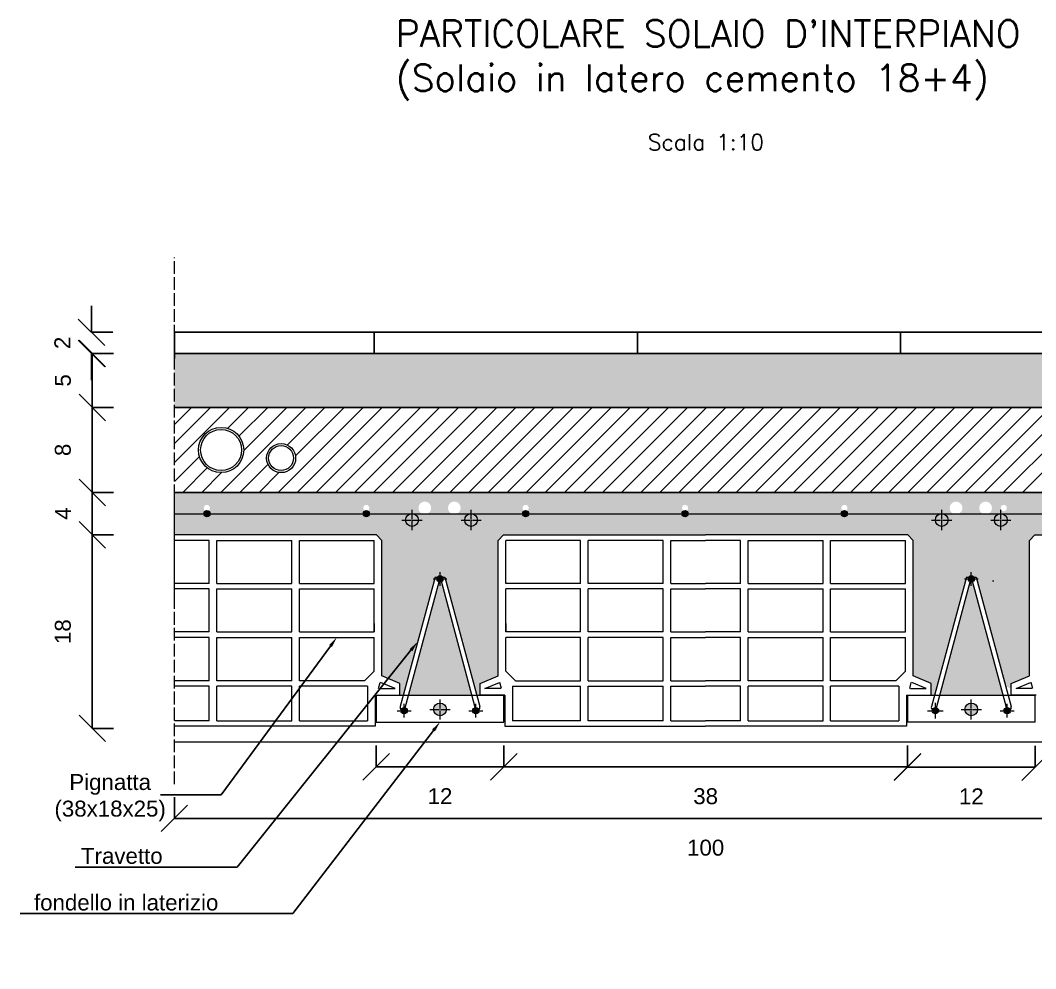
# Model space of a CAD drawing. Header units: millimetres. Extents: x -455371 to 117772, y -78417 to 116564.
# Drawn here: x -158698 to -157742, y -57484 to -56592 of the extents above; entities that cross this region are included whole.
import ezdxf
from ezdxf import colors
from ezdxf.entities.mleader import LeaderData, LeaderLine
from ezdxf.math import Vec2, Vec3

# ---------------------------------------------------------------- set-up
doc = ezdxf.new("R2010")
doc.units = ezdxf.units.MM
doc.linetypes.add('ACAD_ISO02W100', pattern=[15, 12, -3])
doc.linetypes.add('CENTER2', pattern=[28.575, 19.05, -3.175, 3.175, -3.175])
doc.layers.get('0').update_dxf_attribs({"color": 255})
for name, color, linetype, lineweight in [('armature', 5, 'Continuous', 18), ('Cls', 7, 'Continuous', 25), ('quote', 5, 'Continuous', 15), ('RETINO ARMATURE', 253, 'Continuous', 15), ('Scritte', 7, 'Continuous', 15), ('tratteggio 1 a 50', 230, 'ACAD_ISO02W100', 15), ('TRAV.PIGN.TELAIO', 30, 'Continuous', 15)]:
    doc.layers.add(name, color=color, linetype=linetype, lineweight=lineweight)
doc.layers.add('PIGNATTE', color=251, linetype='Continuous')
doc.layers.add('RETINI', color=253, linetype='Continuous')
doc.styles.get("Standard").update_dxf_attribs({"font": 'arial.ttf'})
doc.styles.add('TITOLI 1_100', font='romans.shx', dxfattribs={"height": 25})
doc.styles.add('TITOLI 1_200', font='romans.shx', dxfattribs={"height": 50})
doc.dimstyles.new('scala 1 a 10', dxfattribs={"dimtxt": 15, "dimasz": 25, "dimexe": 0.183, "dimexo": 0.1, "dimgap": 20, "dimtad": 2, "dimdec": 0, "dimlfac": 0.1, "dimzin": 0, "dimdsep": 46, "dimtxsty": 'Standard', "dimblk": 'OBLIQUE', "dimcen": -25, "dimadec": 0, "dimazin": 0, "dimtfac": 1, "dimtdec": 0, "dimtofl": 0, "dimtmove": 0, "dimatfit": 3, "dimfxl": 20, "dimfxlon": 1, "dimtolj": 1, "dimtzin": 0, "dimarcsym": 0})

# ---------------------------------------------------------------- blocks, each defined once
blk = doc.blocks.new('_Oblique')
at = {"color": 0, "linetype": 'ByBlock', "lineweight": -2}
blk.add_line((-0.5, -0.5), (0.5, 0.5), dxfattribs=at)
blk = doc.blocks.new('*D2056')
at = {"layer": 'Defpoints', "color": 0, "transparency": 16777216}
for p in [(-158630.07, -57076.4), (-158552.83, -57076.4), (-158552.83, -57258.4)]:
    blk.add_point(p, dxfattribs=at)
at = {"layer": 'quote', "color": 0, "lineweight": -2, "transparency": 16777216}
for p, q in [((-158610.07, -57076.4), (-158630.26, -57076.4)), ((-158630.07, -57258.4), (-158630.07, -57076.4)), ((-158610.07, -57258.4), (-158630.26, -57258.4))]:
    blk.add_line(p, q, dxfattribs=at)
at = {"layer": 'quote', "color": 0, "lineweight": -2, "transparency": 16777216, "xscale": 25, "yscale": 25, "zscale": 25}
for p, rotation in [((-158630.07, -57076.4), 90), ((-158630.07, -57258.4), 270)]:
    blk.add_blockref('_Oblique', p, dxfattribs=dict(at, rotation=rotation))
at = {"layer": 'quote', "color": 0, "transparency": 16777216, "insert": (-158657.73, -57167.4), "char_height": 15, "attachment_point": 5, "rotation": 90}
blk.add_mtext('\\A1;18', dxfattribs=at)
blk = doc.blocks.new('*D2055')
at = {"layer": 'Defpoints', "color": 0, "transparency": 16777216}
for p in [(-158630.07, -57036.4), (-158552.83, -57036.4), (-158552.83, -57076.4)]:
    blk.add_point(p, dxfattribs=at)
at = {"layer": 'quote', "color": 0, "lineweight": -2, "transparency": 16777216}
for p, q in [((-158610.07, -57036.4), (-158630.26, -57036.4)), ((-158630.07, -57076.4), (-158630.07, -57036.4)), ((-158610.07, -57076.4), (-158630.26, -57076.4))]:
    blk.add_line(p, q, dxfattribs=at)
at = {"layer": 'quote', "color": 0, "lineweight": -2, "transparency": 16777216, "xscale": 25, "yscale": 25, "zscale": 25}
for p, rotation in [((-158630.07, -57036.4), 90), ((-158630.07, -57076.4), 270)]:
    blk.add_blockref('_Oblique', p, dxfattribs=dict(at, rotation=rotation))
at = {"layer": 'quote', "color": 0, "transparency": 16777216, "insert": (-158657.57, -57056.4), "char_height": 15, "attachment_point": 5, "rotation": 90}
blk.add_mtext('\\A1;4', dxfattribs=at)
blk = doc.blocks.new('*U2052')
at = {"layer": 'quote', "color": 0, "linetype": 'CENTER2', "transparency": 16777216}
for p, q in [((-9.5, 0), (-1.2, 0)), ((0, 1.2), (0, 9.5)), ((1.2, 0), (9.5, 0)), ((0, -9.5), (0, -1.2))]:
    blk.add_line(p, q, dxfattribs=at)
at = {"layer": 'quote', "color": 0, "linetype": 'Continuous', "transparency": 16777216}
for p, q in [((-0.6, 0), (0.6, 0)), ((0, -0.6), (0, 0.6))]:
    blk.add_line(p, q, dxfattribs=at)
blk = doc.blocks.new('*U2053')
at = {"layer": 'quote', "color": 0, "linetype": 'CENTER2', "transparency": 16777216}
for p, q in [((-9.5, 0), (-1.2, 0)), ((0, 1.2), (0, 9.5)), ((1.2, 0), (9.5, 0)), ((0, -9.5), (0, -1.2))]:
    blk.add_line(p, q, dxfattribs=at)
at = {"layer": 'quote', "color": 0, "linetype": 'Continuous', "transparency": 16777216}
for p, q in [((-0.6, 0), (0.6, 0)), ((0, -0.6), (0, 0.6))]:
    blk.add_line(p, q, dxfattribs=at)
blk = doc.blocks.new('*U2045')
at = {"layer": 'quote', "color": 0, "linetype": 'CENTER2', "transparency": 16777216}
for p, q in [((-6.5, 0), (-0.6, 0)), ((0, 0.6), (0, 6.5)), ((0.6, 0), (6.5, 0)), ((0, -6.5), (0, -0.6))]:
    blk.add_line(p, q, dxfattribs=at)
at = {"layer": 'quote', "color": 0, "linetype": 'Continuous', "transparency": 16777216}
for p, q in [((-0.3, 0), (0.3, 0)), ((0, -0.3), (0, 0.3))]:
    blk.add_line(p, q, dxfattribs=at)
blk = doc.blocks.new('*U2046')
at = {"layer": 'quote', "color": 0, "linetype": 'CENTER2', "transparency": 16777216}
for p, q in [((-6.5, 0), (-0.6, 0)), ((0, 0.6), (0, 6.5)), ((0.6, 0), (6.5, 0)), ((0, -6.5), (0, -0.6))]:
    blk.add_line(p, q, dxfattribs=at)
at = {"layer": 'quote', "color": 0, "linetype": 'Continuous', "transparency": 16777216}
for p, q in [((-0.3, 0), (0.3, 0)), ((0, -0.3), (0, 0.3))]:
    blk.add_line(p, q, dxfattribs=at)
blk = doc.blocks.new('*U2047')
at = {"layer": 'quote', "color": 0, "linetype": 'CENTER2', "transparency": 16777216}
for p, q in [((-6.5, 0), (-0.6, 0)), ((0, 0.6), (0, 6.5)), ((0.6, 0), (6.5, 0)), ((0, -6.5), (0, -0.6))]:
    blk.add_line(p, q, dxfattribs=at)
at = {"layer": 'quote', "color": 0, "linetype": 'Continuous', "transparency": 16777216}
for p, q in [((-0.3, 0), (0.3, 0)), ((0, -0.3), (0, 0.3))]:
    blk.add_line(p, q, dxfattribs=at)
blk = doc.blocks.new('*U2048')
at = {"layer": 'quote', "color": 0, "linetype": 'CENTER2', "transparency": 16777216}
for p, q in [((-7.31, 0), (-0.76, 0)), ((0, 0.76), (0, 7.31)), ((0.76, 0), (7.31, 0)), ((0, -7.31), (0, -0.76))]:
    blk.add_line(p, q, dxfattribs=at)
at = {"layer": 'quote', "color": 0, "linetype": 'Continuous', "transparency": 16777216}
for p, q in [((-0.38, 0), (0.38, 0)), ((0, -0.38), (0, 0.38))]:
    blk.add_line(p, q, dxfattribs=at)
blk = doc.blocks.new('*U2049')
at = {"layer": 'quote', "color": 0, "linetype": 'CENTER2', "transparency": 16777216}
for p, q in [((-6.5, 0), (-0.6, 0)), ((0, 0.6), (0, 6.5)), ((0.6, 0), (6.5, 0)), ((0, -6.5), (0, -0.6))]:
    blk.add_line(p, q, dxfattribs=at)
at = {"layer": 'quote', "color": 0, "linetype": 'Continuous', "transparency": 16777216}
for p, q in [((-0.3, 0), (0.3, 0)), ((0, -0.3), (0, 0.3))]:
    blk.add_line(p, q, dxfattribs=at)
blk = doc.blocks.new('*U2050')
at = {"layer": 'quote', "color": 0, "linetype": 'CENTER2', "transparency": 16777216}
for p, q in [((-6.5, 0), (-0.6, 0)), ((0, 0.6), (0, 6.5)), ((0.6, 0), (6.5, 0)), ((0, -6.5), (0, -0.6))]:
    blk.add_line(p, q, dxfattribs=at)
at = {"layer": 'quote', "color": 0, "linetype": 'Continuous', "transparency": 16777216}
for p, q in [((-0.3, 0), (0.3, 0)), ((0, -0.3), (0, 0.3))]:
    blk.add_line(p, q, dxfattribs=at)
blk = doc.blocks.new('*U2051')
at = {"layer": 'quote', "color": 0, "linetype": 'CENTER2', "transparency": 16777216}
for p, q in [((-9.5, 0), (-1.2, 0)), ((0, 1.2), (0, 9.5)), ((1.2, 0), (9.5, 0)), ((0, -9.5), (0, -1.2))]:
    blk.add_line(p, q, dxfattribs=at)
at = {"layer": 'quote', "color": 0, "linetype": 'Continuous', "transparency": 16777216}
for p, q in [((-0.6, 0), (0.6, 0)), ((0, -0.6), (0, 0.6))]:
    blk.add_line(p, q, dxfattribs=at)
blk = doc.blocks.new('*U2043')
at = {"layer": 'quote', "color": 0, "linetype": 'CENTER2', "transparency": 16777216}
for p, q in [((-9.5, 0), (-1.2, 0)), ((0, 1.2), (0, 9.5)), ((1.2, 0), (9.5, 0)), ((0, -9.5), (0, -1.2))]:
    blk.add_line(p, q, dxfattribs=at)
at = {"layer": 'quote', "color": 0, "linetype": 'Continuous', "transparency": 16777216}
for p, q in [((-0.6, 0), (0.6, 0)), ((0, -0.6), (0, 0.6))]:
    blk.add_line(p, q, dxfattribs=at)
blk = doc.blocks.new('*U2044')
at = {"layer": 'quote', "color": 0, "linetype": 'CENTER2', "transparency": 16777216}
for p, q in [((-9.5, 0), (-1.2, 0)), ((0, 1.2), (0, 9.5)), ((1.2, 0), (9.5, 0)), ((0, -9.5), (0, -1.2))]:
    blk.add_line(p, q, dxfattribs=at)
at = {"layer": 'quote', "color": 0, "linetype": 'Continuous', "transparency": 16777216}
for p, q in [((-0.6, 0), (0.6, 0)), ((0, -0.6), (0, 0.6))]:
    blk.add_line(p, q, dxfattribs=at)
blk = doc.blocks.new('*U2054')
at = {"layer": 'quote', "color": 0, "linetype": 'CENTER2', "transparency": 16777216}
for p, q in [((-9.5, 0), (-1.2, 0)), ((0, 1.2), (0, 9.5)), ((1.2, 0), (9.5, 0)), ((0, -9.5), (0, -1.2))]:
    blk.add_line(p, q, dxfattribs=at)
at = {"layer": 'quote', "color": 0, "linetype": 'Continuous', "transparency": 16777216}
for p, q in [((-0.6, 0), (0.6, 0)), ((0, -0.6), (0, 0.6))]:
    blk.add_line(p, q, dxfattribs=at)
blk = doc.blocks.new('*D2058')
at = {"layer": 'Defpoints', "color": 0, "transparency": 16777216}
for p in [(-158362.95, -57252.44), (-158242.71, -57252.44), (-158242.71, -57294.63)]:
    blk.add_point(p, dxfattribs=at)
at = {"layer": 'quote', "color": 0, "lineweight": -2, "transparency": 16777216}
for p, q in [((-158362.95, -57274.63), (-158362.95, -57294.81)), ((-158242.71, -57274.63), (-158242.71, -57294.81)), ((-158362.95, -57294.63), (-158242.71, -57294.63))]:
    blk.add_line(p, q, dxfattribs=at)
at = {"layer": 'quote', "color": 0, "lineweight": -2, "transparency": 16777216, "xscale": 25, "yscale": 25, "zscale": 25, "rotation": 180}
blk.add_blockref('_Oblique', (-158362.95, -57294.63), dxfattribs=at)
at = {"layer": 'quote', "color": 0, "lineweight": -2, "transparency": 16777216, "xscale": 25, "yscale": 25, "zscale": 25}
blk.add_blockref('_Oblique', (-158242.71, -57294.63), dxfattribs=at)
at = {"layer": 'quote', "color": 0, "transparency": 16777216, "insert": (-158302.83, -57322.16), "char_height": 15, "attachment_point": 5}
blk.add_mtext('\\A1;12', dxfattribs=at)
blk = doc.blocks.new('*D2057')
at = {"layer": 'Defpoints', "color": 0, "transparency": 16777216}
for p in [(-158242.71, -57252.44), (-157862.95, -57252.44), (-157862.95, -57294.63)]:
    blk.add_point(p, dxfattribs=at)
at = {"layer": 'quote', "color": 0, "lineweight": -2, "transparency": 16777216}
for p, q in [((-158242.71, -57274.63), (-158242.71, -57294.81)), ((-157862.95, -57274.63), (-157862.95, -57294.81)), ((-158242.71, -57294.63), (-157862.95, -57294.63))]:
    blk.add_line(p, q, dxfattribs=at)
at = {"layer": 'quote', "color": 0, "lineweight": -2, "transparency": 16777216, "xscale": 25, "yscale": 25, "zscale": 25, "rotation": 180}
blk.add_blockref('_Oblique', (-158242.71, -57294.63), dxfattribs=at)
at = {"layer": 'quote', "color": 0, "lineweight": -2, "transparency": 16777216, "xscale": 25, "yscale": 25, "zscale": 25}
blk.add_blockref('_Oblique', (-157862.95, -57294.63), dxfattribs=at)
at = {"layer": 'quote', "color": 0, "transparency": 16777216, "insert": (-158052.83, -57322.3), "char_height": 15, "attachment_point": 5}
blk.add_mtext('\\A1;38', dxfattribs=at)
blk = doc.blocks.new('*D2059')
at = {"layer": 'Defpoints', "color": 0, "transparency": 16777216}
for p in [(-157862.95, -57252.44), (-157742.71, -57252.44), (-157742.71, -57294.81)]:
    blk.add_point(p, dxfattribs=at)
at = {"layer": 'quote', "color": 0, "lineweight": -2, "transparency": 16777216}
for p, q in [((-157862.95, -57274.81), (-157862.95, -57295)), ((-157742.71, -57274.81), (-157742.71, -57295)), ((-157862.95, -57294.81), (-157742.71, -57294.81))]:
    blk.add_line(p, q, dxfattribs=at)
at = {"layer": 'quote', "color": 0, "lineweight": -2, "transparency": 16777216, "xscale": 25, "yscale": 25, "zscale": 25, "rotation": 180}
blk.add_blockref('_Oblique', (-157862.95, -57294.81), dxfattribs=at)
at = {"layer": 'quote', "color": 0, "lineweight": -2, "transparency": 16777216, "xscale": 25, "yscale": 25, "zscale": 25}
blk.add_blockref('_Oblique', (-157742.71, -57294.81), dxfattribs=at)
at = {"layer": 'quote', "color": 0, "transparency": 16777216, "insert": (-157802.83, -57322.35), "char_height": 15, "attachment_point": 5}
blk.add_mtext('\\A1;12', dxfattribs=at)
blk = doc.blocks.new('*D2060')
at = {"layer": 'Defpoints', "color": 0, "transparency": 16777216}
for p in [(-158552.83, -57258.4), (-157552.83, -57258.4), (-157552.83, -57343.07)]:
    blk.add_point(p, dxfattribs=at)
at = {"layer": 'quote', "color": 0, "lineweight": -2, "transparency": 16777216}
for p, q in [((-158552.83, -57323.07), (-158552.83, -57343.26)), ((-157552.83, -57323.07), (-157552.83, -57343.26)), ((-158552.83, -57343.07), (-157552.83, -57343.07))]:
    blk.add_line(p, q, dxfattribs=at)
at = {"layer": 'quote', "color": 0, "lineweight": -2, "transparency": 16777216, "xscale": 25, "yscale": 25, "zscale": 25, "rotation": 180}
blk.add_blockref('_Oblique', (-158552.83, -57343.07), dxfattribs=at)
at = {"layer": 'quote', "color": 0, "lineweight": -2, "transparency": 16777216, "xscale": 25, "yscale": 25, "zscale": 25}
blk.add_blockref('_Oblique', (-157552.83, -57343.07), dxfattribs=at)
at = {"layer": 'quote', "color": 0, "transparency": 16777216, "insert": (-158052.83, -57370.73), "char_height": 15, "attachment_point": 5}
blk.add_mtext('\\A1;100', dxfattribs=at)
blk = doc.blocks.new('*D2061')
at = {"layer": 'Defpoints', "color": 0, "transparency": 16777216}
for p in [(-158630.07, -56956.4), (-158552.83, -56956.4), (-158552.83, -57036.4)]:
    blk.add_point(p, dxfattribs=at)
at = {"layer": 'quote', "color": 0, "lineweight": -2, "transparency": 16777216}
for p, q in [((-158610.07, -56956.4), (-158630.26, -56956.4)), ((-158630.07, -57036.4), (-158630.07, -56956.4)), ((-158610.07, -57036.4), (-158630.26, -57036.4))]:
    blk.add_line(p, q, dxfattribs=at)
at = {"layer": 'quote', "color": 0, "lineweight": -2, "transparency": 16777216, "xscale": 25, "yscale": 25, "zscale": 25}
for p, rotation in [((-158630.07, -56956.4), 90), ((-158630.07, -57036.4), 270)]:
    blk.add_blockref('_Oblique', p, dxfattribs=dict(at, rotation=rotation))
at = {"layer": 'quote', "color": 0, "transparency": 16777216, "insert": (-158657.73, -56996.4), "char_height": 15, "attachment_point": 5, "rotation": 90}
blk.add_mtext('\\A1;8', dxfattribs=at)
blk = doc.blocks.new('*D2062')
at = {"layer": 'Defpoints', "color": 0, "transparency": 16777216}
for p in [(-158630.07, -56905.65), (-158552.83, -56905.65), (-158552.83, -56956.4)]:
    blk.add_point(p, dxfattribs=at)
at = {"layer": 'quote', "color": 0, "lineweight": -2, "transparency": 16777216}
for p, q in [((-158610.07, -56905.65), (-158630.26, -56905.65)), ((-158630.07, -56956.4), (-158630.07, -56905.65)), ((-158610.07, -56956.4), (-158630.26, -56956.4))]:
    blk.add_line(p, q, dxfattribs=at)
at = {"layer": 'quote', "color": 0, "lineweight": -2, "transparency": 16777216, "xscale": 25, "yscale": 25, "zscale": 25}
for p, rotation in [((-158630.07, -56905.65), 90), ((-158630.07, -56956.4), 270)]:
    blk.add_blockref('_Oblique', p, dxfattribs=dict(at, rotation=rotation))
at = {"layer": 'quote', "color": 0, "transparency": 16777216, "insert": (-158657.7, -56931.02), "char_height": 15, "attachment_point": 5, "rotation": 90}
blk.add_mtext('\\A1;5', dxfattribs=at)
blk = doc.blocks.new('*D2063')
at = {"layer": 'Defpoints', "color": 0, "transparency": 16777216}
for p in [(-158630.76, -56885.78), (-158552.83, -56885.78), (-158552.83, -56905.65)]:
    blk.add_point(p, dxfattribs=at)
at = {"layer": 'quote', "color": 0, "lineweight": -2, "transparency": 16777216}
for p, q in [((-158630.76, -56885.78), (-158630.76, -56860.78)), ((-158610.76, -56885.78), (-158630.94, -56885.78)), ((-158610.76, -56905.65), (-158630.94, -56905.65)), ((-158630.76, -56905.65), (-158630.76, -56930.65))]:
    blk.add_line(p, q, dxfattribs=at)
at = {"layer": 'quote', "color": 0, "lineweight": -2, "transparency": 16777216, "xscale": 25, "yscale": 25, "zscale": 25}
for p, rotation in [((-158630.76, -56885.78), 270), ((-158630.76, -56905.65), 90)]:
    blk.add_blockref('_Oblique', p, dxfattribs=dict(at, rotation=rotation))
at = {"layer": 'quote', "color": 0, "transparency": 16777216, "insert": (-158658.29, -56895.72), "char_height": 15, "attachment_point": 5, "rotation": 90}
blk.add_mtext('\\A1;2', dxfattribs=at)

msp = doc.modelspace()

# ---------------------------------------------------------------- hatches: boundary and pattern name
at = {"layer": 'RETINI'}
h = msp.add_hatch(dxfattribs=at)
h.set_pattern_fill('ANSI31', color=256, scale=78, angle=45)
h.set_pattern_definition([(90, (-42959.95, 2978.84), (-247.65, 0), [])])
h.paths.add_polyline_path([(-157559.62, -56885.78), (-158552.83, -56885.78), (-158552.83, -56905.65), (-157587.17, -56905.65)])
h.paths.add_polyline_path([(-157552.83, -56885.78), (-157559.62, -56885.78), (-157587.17, -56905.65), (-157552.83, -56905.65)])
h = msp.add_hatch(dxfattribs=at)
h.set_pattern_fill('AR-CONC', color=256, scale=0.21)
h.set_pattern_definition([(50, (-42959.946, 2978.837), (38.2587805, -3.347208), [4.0005, -44.0055]), (355, (-42959.946, 2978.837), (-7.401118, 40.121938), [3.2004, -35.204523]), (100.451445, (-42956.758, 2978.558), (30.857662, 36.774728), [3.399902, -37.398951]), (46.1842, (-42959.946, 2989.505), (56.926599, -8.828889), [6.00075, -66.00825]), (96.63556, (-42955.2, 2988.77), (49.854868, 51.959486), [5.099855, -56.098478]), (351.18415, (-42959.946, 2989.505), (49.854868, 51.959486), [4.800593, -52.806544]), (21, (-42954.612, 2986.838), (31.839022, -21.4756916), [4.0005, -44.0055]), (326, (-42954.612, 2986.838), (12.978426, 38.679473), [3.2004, -35.2044]), (71.451445, (-42951.96, 2985.048), (44.817448, 17.203781), [3.399902, -37.398887]), (37.5, (-42959.946, 2978.837), (0.6486067, 17.7565582), [0, -34.77768, 0, -35.7378, 0, -35.33775]), (7.5, (-42959.946, 2978.837), (14.032129, 21.0379207), [0, -20.37588, 0, -33.97758, 0, -13.46835]), (327.5, (-42971.841, 2978.837), (28.474025, -1.2030362), [0, -13.335, 0, -41.6052, 0, -55.2069]), (317.5, (-42977.175, 2978.837), (31.107128, 5.339563), [0, -17.3355, 0, -27.63012, 0, -39.2049])])
h.paths.add_polyline_path([(-158552.83, -56905.65), (-158552.83, -56956.4), (-157588.77, -56956.4), (-157552.83, -56956.4), (-157552.83, -56905.65)])
h = msp.add_hatch(dxfattribs=at)
h.set_pattern_fill('ANSI31', color=256, scale=4)
h.set_pattern_definition([(45, (-42959.946, 2978.837), (-8.9802561, 8.9802561), [])])
h.paths.add_polyline_path([(-157552.83, -56956.4), (-157600.9, -56956.4), (-157600.9, -57036.4), (-157552.83, -57036.4)])
h.paths.add_polyline_path([(-158552.83, -56956.4), (-158552.83, -57036.4), (-158108.13, -57036.4), (-158108.13, -56956.4)])
h.paths.add_polyline_path([(-158438.69, -57004.11, -1), (-158466.09, -57004.11, -1)], flags=16)
h.paths.add_polyline_path([(-158440.69, -57004.11, -1), (-158464.09, -57004.11, -1)], flags=0)
h.paths.add_polyline_path([(-158530.13, -56996.49, -1), (-158487.53, -56996.49, -1)], flags=16)
h.paths.add_polyline_path([(-158528.13, -56996.49, -1), (-158489.53, -56996.49, -1)], flags=0)
h.paths.add_polyline_path([(-157600.9, -57036.4), (-157600.9, -56956.4), (-158108.13, -56956.4), (-158108.13, -57036.4)])
at = {"layer": 'RETINI', "ltscale": 100}
h = msp.add_hatch(dxfattribs=at)
h.set_pattern_fill('AR-CONC', color=256, scale=0.2)
h.set_pattern_definition([(50, (-176543.61, -75096.782), (36.436934, -3.187817), [3.81, -41.91]), (355, (-176543.61, -75096.782), (-7.048684, 38.21137), [3.048, -33.528117]), (100.45144, (-176540.574, -75097.048), (29.38825, 35.02355), [3.238, -35.61805]), (46.1842, (-176543.61, -75086.62), (54.21581, -8.408466), [5.715, -62.865]), (96.63556, (-176539.093, -75087.323), (47.48083, 49.48522), [4.857, -53.42712]), (351.18415, (-176543.61, -75086.62), (47.48083, 49.48522), [4.57199, -50.29195]), (21, (-176538.53, -75089.162), (30.322878, -20.45304), [3.81, -41.91]), (326, (-176538.53, -75089.162), (12.360406, 36.837593), [3.048, -33.528]), (71.45144, (-176536.004, -75090.867), (42.683284, 16.384554), [3.238, -35.61799]), (37.5, (-176543.611, -75096.782), (0.6177207, 16.911008), [0, -33.1216, 0, -34.036, 0, -33.655]), (7.5, (-176543.61, -75096.782), (13.363933, 20.036115), [0, -19.4056, 0, -32.3596, 0, -12.827]), (327.5, (-176554.939, -75096.782), (27.118119, -1.145749), [0, -12.7, 0, -39.624, 0, -52.578]), (317.5, (-176560.02, -75096.782), (29.625836, 5.085298), [0, -16.51, 0, -26.3144, 0, -37.338])])
h.paths.add_polyline_path([(-158242.95, -57076.4), (-158052.83, -57076.4), (-157862.7, -57076.4), (-157857.6, -57081.5), (-157857.6, -57209.12), (-157840.49, -57216.32), (-157840.49, -57227.39), (-157837.57, -57227.39), (-157807.43, -57116.22), (-157805.39, -57116.22, -0.560377), (-157800.27, -57116.22), (-157798.23, -57116.22), (-157770.45, -57218.66), (-157765.17, -57221.44), (-157765.17, -57216.32), (-157748.06, -57209.12), (-157748.06, -57138.79), (-157813.44, -57055.75, -0.626169), (-157823.16, -57051.03), (-157919.34, -57051.03, -1), (-157925.14, -57051.03), (-158069.34, -57051.03, -1), (-158075.14, -57051.03), (-158219.34, -57051.03, -1), (-158225.14, -57051.03), (-158283.36, -57051.03, -1), (-158295.36, -57051.03), (-158311.16, -57051.03, -1), (-158323.16, -57051.03), (-158369.34, -57051.03, -1), (-158375.14, -57051.03), (-158519.34, -57051.03, -1), (-158525.14, -57051.03), (-158552.83, -57051.03), (-158552.83, -57076.4), (-158362.7, -57076.4), (-158357.6, -57081.5), (-158357.6, -57209.12), (-158340.49, -57216.32), (-158340.49, -57227.39), (-158337.57, -57227.39), (-158307.43, -57116.22), (-158305.39, -57116.22, -0.560377), (-158300.27, -57116.22), (-158298.23, -57116.22), (-158268.08, -57227.39), (-158265.17, -57227.39), (-158265.17, -57216.32), (-158248.06, -57209.12), (-158248.06, -57081.5)])
h.paths.add_polyline_path([(-157552.83, -57036.4), (-158552.83, -57036.4), (-158552.83, -57051.03), (-158525.14, -57051.03, -1), (-158519.34, -57051.03), (-158375.14, -57051.03, -1), (-158369.34, -57051.03), (-158323.16, -57051.03, -1), (-158311.16, -57051.03), (-158295.36, -57051.03, -1), (-158283.36, -57051.03), (-158225.14, -57051.03, -1), (-158219.34, -57051.03), (-158075.14, -57051.03, -1), (-158069.34, -57051.03), (-157925.14, -57051.03, -1), (-157919.34, -57051.03), (-157823.16, -57051.03, -1), (-157811.16, -57051.03), (-157795.36, -57051.03, -1), (-157783.36, -57051.03), (-157775.14, -57051.03, -1), (-157769.34, -57051.03), (-157625.14, -57051.03, -1), (-157619.34, -57051.03), (-157552.83, -57051.03)])
h.paths.add_polyline_path([(-158301.66, -57120.55, -0.201615), (-158303.99, -57120.55), (-158332.59, -57227.39), (-158272.92, -57227.39)], flags=17)
h.paths.add_polyline_path([(-157801.66, -57120.55, -0.201615), (-157803.99, -57120.55), (-157832.59, -57227.39), (-157772.92, -57227.39)], flags=17)
h.paths.add_polyline_path([(-157552.83, -57051.03), (-157619.34, -57051.03, -1), (-157625.14, -57051.03), (-157769.34, -57051.03, -1), (-157775.14, -57051.03), (-157783.36, -57051.03, -0.229884), (-157785.65, -57055.75), (-157748.06, -57103.5), (-157748.06, -57081.5), (-157742.95, -57076.4), (-157552.83, -57076.4)])
h.paths.add_polyline_path([(-157785.65, -57055.75, -0.626169), (-157795.36, -57051.03), (-157811.16, -57051.03, -0.229884), (-157813.44, -57055.75), (-157748.06, -57138.79), (-157748.06, -57103.5)], flags=17)
at = {"layer": 'RETINO ARMATURE', "ltscale": 100}
for points in [[(-158519.34, -57056.4, 1), (-158525.14, -57056.4, 1)], [(-158369.34, -57056.4, 1), (-158375.14, -57056.4, 1)], [(-158219.34, -57056.4, 1), (-158225.14, -57056.4, 1)], [(-158069.34, -57056.4, 1), (-158075.14, -57056.4, 1)], [(-157919.34, -57056.4, 1), (-157925.14, -57056.4, 1)], [(-158299.83, -57117.79, 1), (-158305.83, -57117.79, 1)], [(-157799.83, -57117.79, 1), (-157805.83, -57117.79, 1)], [(-158333.6, -57241.77, 1), (-158339.6, -57241.77, 1)], [(-158272.05, -57241.77, -1), (-158266.05, -57241.77, -1)], [(-157833.6, -57241.77, 1), (-157839.6, -57241.77, 1)], [(-157772.05, -57241.77, -1), (-157766.05, -57241.77, -1)]]:
    msp.add_hatch(color=256, dxfattribs=at).paths.add_polyline_path(points)
at = {"layer": 'RETINO ARMATURE'}
h = msp.add_hatch(color=256, dxfattribs=at)
h.dxf.hatch_style = 1
h.paths.add_polyline_path([(-158323.15, -57062.4, 1), (-158335.15, -57062.4, 1)])
h.paths.add_polyline_path([(-158267.57, -57062.4, 1), (-158279.57, -57062.4, 1)])
h.paths.add_polyline_path([(-157769.04, -57062.4, 1), (-157781.04, -57062.4, 1)])
h.paths.add_polyline_path([(-157824.62, -57062.4, 1), (-157836.62, -57062.4, 1)])
h = msp.add_hatch(color=256, dxfattribs=at)
h.dxf.hatch_style = 1
h.paths.add_polyline_path([(-158308.83, -57240.59, 1), (-158296.83, -57240.59, 1)])
h = msp.add_hatch(color=256, dxfattribs=at)
h.dxf.hatch_style = 1
h.paths.add_polyline_path([(-157808.83, -57240.59, 1), (-157796.83, -57240.59, 1)])
at = {"layer": 'TRAV.PIGN.TELAIO', "ltscale": 100}
h = msp.add_hatch(dxfattribs=at)
h.set_pattern_fill('AR-SAND', color=256, scale=9)
h.set_pattern_definition([(37.5, (-364621.2, -277517.54), (-14.4003, 440.4719), [0, -347.472, 0, -388.62, 0, -371.475]), (7.5, (-364621.2, -277517.54), (404.571, 645.1426), [0, -187.452, 0, -313.182, 0, -120.015]), (327.5, (-364902.4, -277517.54), (711.89313, 1.29347), [0, -114.3, 0, -411.48, 0, -537.21]), (317.5, (-364902.4, -277517.54), (687.2008, 200.6364), [0, -57.15, 0, -269.748, 0, -308.61])])
h.paths.add_polyline_path([(-157552.83, -57036.4), (-158552.83, -57036.4), (-158552.83, -57076.4), (-158362.7, -57076.4), (-158357.6, -57081.5), (-158357.6, -57209.12), (-158340.49, -57216.32), (-158340.49, -57227.39), (-158338.85, -57227.39), (-158309.58, -57081.5, -0.756314), (-158296.08, -57081.5), (-158266.81, -57227.39), (-158265.17, -57227.39), (-158265.17, -57216.32), (-158248.06, -57209.12), (-158248.06, -57081.5), (-158242.95, -57076.4), (-158052.83, -57076.4), (-157862.7, -57076.4), (-157857.6, -57081.5), (-157857.6, -57209.12), (-157840.49, -57216.32), (-157840.49, -57227.39), (-157838.85, -57227.39), (-157809.58, -57081.5, -0.756314), (-157796.08, -57081.5), (-157766.81, -57227.39), (-157765.17, -57227.39), (-157765.17, -57216.32), (-157748.06, -57209.12), (-157748.06, -57081.5), (-157742.95, -57076.4), (-157552.83, -57076.4)])

# ---------------------------------------------------------------- linework, layer by layer
at = {"ltscale": 100}
for p, q in [((-157857.6, -57081.5), (-157862.7, -57076.4)), ((-158240.91, -57167.72), (-158240.91, -57159.64))]:
    msp.add_line(p, q, dxfattribs=at)
at = {"layer": 'armature', "ltscale": 100}
for p, q in [((-158552.83, -57056.4), (-157552.83, -57056.4)), ((-158307.43, -57116.22), (-158340.42, -57237.9)), ((-158302.83, -57116.22), (-158335.82, -57239.47)), ((-158307.43, -57116.22), (-158298.23, -57116.22)), ((-158302.83, -57116.22), (-158269.05, -57241.77)), ((-158298.23, -57116.22), (-158265.23, -57237.9)), ((-157807.43, -57116.22), (-157840.42, -57237.9)), ((-157802.83, -57116.22), (-157835.82, -57239.47)), ((-157807.43, -57116.22), (-157798.23, -57116.22)), ((-157802.83, -57116.22), (-157769.05, -57241.77)), ((-157798.23, -57116.22), (-157765.23, -57237.9))]:
    msp.add_line(p, q, dxfattribs=at)
for centre, radius in [((-158522.24, -57056.4), 2.9), ((-158372.24, -57056.4), 2.9), ((-158222.24, -57056.4), 2.9), ((-158072.24, -57056.4), 2.9), ((-157922.24, -57056.4), 2.9), ((-158302.83, -57117.79), 3), ((-157802.83, -57117.79), 3), ((-158336.6, -57241.77), 3), ((-158302.83, -57240.59), 6), ((-158269.05, -57241.77), 3), ((-157836.6, -57241.77), 3), ((-157802.83, -57240.59), 6), ((-157769.05, -57241.77), 3)]:
    msp.add_circle(centre, radius, dxfattribs=at)
at = {"layer": 'armature'}
for centre in [(-158329.15, -57062.4), (-158273.57, -57062.4), (-157830.62, -57062.4), (-157775.04, -57062.4), (-158302.83, -57240.59), (-157802.83, -57240.59)]:
    msp.add_circle(centre, 6, dxfattribs=at)
at = {"layer": 'armature', "ltscale": 100}
for centre, start, end in [((-158336.66, -57238.47), 171.40522, 274.23915), ((-158269, -57238.47), 265.76085, 8.59478), ((-157836.66, -57238.47), 171.40522, 274.23915), ((-157769, -57238.47), 265.76085, 8.59478)]:
    msp.add_arc(centre, 3.81, start, end, dxfattribs=at)
at = {"layer": 'Cls'}
msp.add_line((-158552.83, -57036.4), (-157552.83, -57036.4), dxfattribs=at)
msp.add_line((-158552.83, -57036.4), (-157552.83, -57036.4), dxfattribs=at)
for points in [[(-158552.83, -56910.41), (-158552.83, -56885.78), (-157552.83, -56885.78)], [(-158552.83, -56905.65), (-158552.83, -56905.65), (-157552.83, -56905.65)], [(-158552.83, -56956.4), (-158552.83, -56956.4), (-157552.83, -56956.4)]]:
    msp.add_lwpolyline(points, dxfattribs=at)
at = {"layer": 'PIGNATTE', "linetype": 'Continuous'}
msp.add_line((-158364.75, -57167.72), (-158364.75, -57159.64), dxfattribs=at)
at = {"layer": 'quote'}
for points in [[(-158508.83, -57015.79), (-158508.83, -57015.79)], [(-157552.83, -57256.4), (-157552.83, -57271.4), (-158552.83, -57271.4)]]:
    msp.add_lwpolyline(points, dxfattribs=at)
for centre, radius in [((-158508.83, -56996.49), 21.3), ((-158508.83, -56996.49), 19.3), ((-158452.39, -57004.11), 13.7), ((-158452.39, -57004.11), 11.7)]:
    msp.add_circle(centre, radius, dxfattribs=at)
at = {"layer": 'tratteggio 1 a 50'}
for p, q in [((-158552.83, -57310.86), (-158552.83, -56815.33)), ((-158552.83, -57139.09), (-158552.83, -57036.4))]:
    msp.add_line(p, q, dxfattribs=at)
at = {"layer": 'TRAV.PIGN.TELAIO', "ltscale": 100}
for p, q in [((-158248.06, -57081.5), (-158242.95, -57076.4)), ((-158242.95, -57076.4), (-158052.83, -57076.4)), ((-157862.7, -57076.4), (-158052.83, -57076.4)), ((-157748.06, -57081.5), (-157742.95, -57076.4)), ((-157742.95, -57076.4), (-157552.83, -57076.4)), ((-158519.94, -57081.57), (-158552.83, -57081.57)), ((-158519.94, -57122.07), (-158519.94, -57081.57)), ((-158512.8, -57081.57), (-158442.34, -57081.57)), ((-158512.8, -57122.07), (-158512.8, -57081.57)), ((-158442.34, -57122.07), (-158442.34, -57081.57)), ((-158435.2, -57081.57), (-158364.75, -57081.57)), ((-158435.2, -57122.07), (-158435.2, -57081.57)), ((-158364.75, -57122.07), (-158364.75, -57081.57)), ((-158248.06, -57209.12), (-158248.06, -57081.5)), ((-158170.46, -57081.57), (-158240.91, -57081.57)), ((-158240.91, -57122.07), (-158240.91, -57081.57)), ((-158170.46, -57122.07), (-158170.46, -57081.57)), ((-158092.86, -57081.57), (-158163.31, -57081.57)), ((-158163.31, -57122.07), (-158163.31, -57081.57)), ((-158092.86, -57122.07), (-158092.86, -57081.57)), ((-158085.71, -57122.07), (-158085.71, -57081.57)), ((-158085.71, -57081.57), (-158052.83, -57081.57)), ((-158019.94, -57081.57), (-158052.83, -57081.57)), ((-158019.94, -57122.07), (-158019.94, -57081.57)), ((-158012.8, -57081.57), (-157942.34, -57081.57)), ((-158012.8, -57122.07), (-158012.8, -57081.57)), ((-157942.34, -57122.07), (-157942.34, -57081.57)), ((-157935.2, -57081.57), (-157864.75, -57081.57)), ((-157935.2, -57122.07), (-157935.2, -57081.57)), ((-157864.75, -57122.07), (-157864.75, -57081.57)), ((-157857.6, -57209.12), (-157857.6, -57081.5)), ((-157748.06, -57209.12), (-157748.06, -57081.5)), ((-158519.94, -57122.07), (-158552.83, -57122.07)), ((-158512.8, -57122.07), (-158442.34, -57122.07)), ((-158435.2, -57122.07), (-158364.75, -57122.07)), ((-158170.46, -57122.07), (-158240.91, -57122.07)), ((-158092.86, -57122.07), (-158163.31, -57122.07)), ((-158085.71, -57122.07), (-158052.83, -57122.07)), ((-158019.94, -57122.07), (-158052.83, -57122.07)), ((-158012.8, -57122.07), (-157942.34, -57122.07)), ((-157935.2, -57122.07), (-157864.75, -57122.07)), ((-158519.94, -57127.22), (-158552.83, -57127.22)), ((-158519.94, -57156.3), (-158519.94, -57127.22)), ((-158512.8, -57127.22), (-158442.34, -57127.22)), ((-158512.8, -57167.72), (-158512.8, -57127.22)), ((-158442.34, -57167.72), (-158442.34, -57127.22)), ((-158435.2, -57127.22), (-158364.75, -57127.22)), ((-158435.2, -57167.72), (-158435.2, -57127.22)), ((-158364.75, -57167.72), (-158364.75, -57127.22)), ((-158170.46, -57127.22), (-158240.91, -57127.22)), ((-158240.91, -57167.72), (-158240.91, -57127.22)), ((-158170.46, -57167.72), (-158170.46, -57127.22)), ((-158092.86, -57127.22), (-158163.31, -57127.22)), ((-158163.31, -57167.72), (-158163.31, -57127.22)), ((-158092.86, -57167.72), (-158092.86, -57127.22)), ((-158085.71, -57167.72), (-158085.71, -57127.22)), ((-158085.71, -57127.22), (-158052.83, -57127.22)), ((-158019.94, -57127.22), (-158052.83, -57127.22)), ((-158019.94, -57167.72), (-158019.94, -57127.22)), ((-158012.8, -57127.22), (-157942.34, -57127.22)), ((-158012.8, -57167.72), (-158012.8, -57127.22)), ((-157942.34, -57167.72), (-157942.34, -57127.22)), ((-157935.2, -57127.22), (-157864.75, -57127.22)), ((-157935.2, -57167.72), (-157935.2, -57127.22)), ((-157864.75, -57167.72), (-157864.75, -57127.22)), ((-158519.94, -57167.72), (-158519.94, -57156.3)), ((-158512.8, -57167.72), (-158512.8, -57159.64)), ((-158442.34, -57167.72), (-158442.34, -57159.64)), ((-158435.2, -57167.72), (-158435.2, -57159.64)), ((-158170.46, -57167.72), (-158170.46, -57159.64)), ((-158163.31, -57167.72), (-158163.31, -57159.64)), ((-158092.86, -57167.72), (-158092.86, -57159.64)), ((-158085.71, -57167.72), (-158085.71, -57159.64)), ((-158019.94, -57167.72), (-158019.94, -57159.64)), ((-158012.8, -57167.72), (-158012.8, -57159.64)), ((-157942.34, -57167.72), (-157942.34, -57159.64)), ((-157935.2, -57167.72), (-157935.2, -57159.64)), ((-157864.75, -57167.72), (-157864.75, -57159.64)), ((-158519.94, -57167.72), (-158552.83, -57167.72)), ((-158519.94, -57172.87), (-158552.83, -57172.87)), ((-158519.94, -57213.61), (-158519.94, -57172.87)), ((-158512.8, -57167.72), (-158442.34, -57167.72)), ((-158512.8, -57213.61), (-158512.8, -57172.87)), ((-158512.8, -57172.87), (-158442.34, -57172.87)), ((-158442.34, -57213.61), (-158442.34, -57172.87)), ((-158435.2, -57167.72), (-158364.75, -57167.72)), ((-158435.2, -57213.61), (-158435.2, -57172.87)), ((-158435.2, -57172.87), (-158364.75, -57172.87)), ((-158364.75, -57204.42), (-158364.75, -57172.87)), ((-158170.46, -57167.72), (-158240.91, -57167.72)), ((-158240.91, -57204.42), (-158240.91, -57172.87)), ((-158170.46, -57172.87), (-158240.91, -57172.87)), ((-158170.46, -57213.61), (-158170.46, -57172.87)), ((-158092.86, -57167.72), (-158163.31, -57167.72)), ((-158163.31, -57213.61), (-158163.31, -57172.87)), ((-158092.86, -57172.87), (-158163.31, -57172.87)), ((-158092.86, -57213.61), (-158092.86, -57172.87)), ((-158085.71, -57167.72), (-158052.83, -57167.72)), ((-158085.71, -57213.61), (-158085.71, -57172.87)), ((-158085.71, -57172.87), (-158052.83, -57172.87)), ((-158019.94, -57167.72), (-158052.83, -57167.72)), ((-158019.94, -57172.87), (-158052.83, -57172.87)), ((-158019.94, -57213.61), (-158019.94, -57172.87)), ((-158012.8, -57167.72), (-157942.34, -57167.72)), ((-158012.8, -57213.61), (-158012.8, -57172.87)), ((-158012.8, -57172.87), (-157942.34, -57172.87)), ((-157942.34, -57213.61), (-157942.34, -57172.87)), ((-157935.2, -57167.72), (-157864.75, -57167.72)), ((-157935.2, -57213.61), (-157935.2, -57172.87)), ((-157935.2, -57172.87), (-157864.75, -57172.87)), ((-157864.75, -57204.42), (-157864.75, -57172.87)), ((-158373.94, -57213.61), (-158364.75, -57204.42)), ((-158340.49, -57216.32), (-158357.6, -57209.12)), ((-158265.17, -57216.32), (-158248.06, -57209.12)), ((-158231.72, -57213.61), (-158240.91, -57204.42)), ((-157873.94, -57213.61), (-157864.75, -57204.42)), ((-157840.49, -57216.32), (-157857.6, -57209.12)), ((-157765.17, -57216.32), (-157748.06, -57209.12)), ((-158519.94, -57213.61), (-158552.83, -57213.61)), ((-158519.94, -57218.78), (-158552.83, -57218.78)), ((-158519.94, -57251.25), (-158519.94, -57218.78)), ((-158442.34, -57213.61), (-158512.8, -57213.61)), ((-158442.34, -57218.78), (-158512.8, -57218.78)), ((-158512.8, -57251.25), (-158512.8, -57218.78)), ((-158442.34, -57251.25), (-158442.34, -57218.78)), ((-158373.94, -57213.61), (-158435.2, -57213.61)), ((-158371.08, -57218.78), (-158435.2, -57218.78)), ((-158435.2, -57251.25), (-158435.2, -57218.78)), ((-158371.08, -57218.78), (-158371.08, -57251.25)), ((-158360.61, -57221), (-158359.26, -57215.31)), ((-158360.04, -57221), (-158345.16, -57221)), ((-158345.16, -57221), (-158358.69, -57215.31)), ((-158340.49, -57227.13), (-158340.49, -57216.32)), ((-158265.17, -57227.13), (-158265.17, -57216.32)), ((-158260.5, -57221), (-158246.97, -57215.31)), ((-158245.62, -57221), (-158260.5, -57221)), ((-158245.05, -57221), (-158246.4, -57215.31)), ((-158234.57, -57218.78), (-158170.46, -57218.78)), ((-158234.57, -57218.78), (-158234.57, -57251.25)), ((-158231.72, -57213.61), (-158170.46, -57213.61)), ((-158170.46, -57251.25), (-158170.46, -57218.78)), ((-158163.31, -57213.61), (-158092.86, -57213.61)), ((-158163.31, -57218.78), (-158092.86, -57218.78)), ((-158163.31, -57251.25), (-158163.31, -57218.78)), ((-158092.86, -57251.25), (-158092.86, -57218.78)), ((-158085.71, -57213.61), (-158052.83, -57213.61)), ((-158085.71, -57251.25), (-158085.71, -57218.78)), ((-158085.71, -57218.78), (-158052.83, -57218.78)), ((-158019.94, -57213.61), (-158052.83, -57213.61)), ((-158019.94, -57218.78), (-158052.83, -57218.78)), ((-158019.94, -57251.25), (-158019.94, -57218.78)), ((-157942.34, -57213.61), (-158012.8, -57213.61)), ((-157942.34, -57218.78), (-158012.8, -57218.78)), ((-158012.8, -57251.25), (-158012.8, -57218.78)), ((-157942.34, -57251.25), (-157942.34, -57218.78)), ((-157873.94, -57213.61), (-157935.2, -57213.61)), ((-157871.08, -57218.78), (-157935.2, -57218.78)), ((-157935.2, -57251.25), (-157935.2, -57218.78)), ((-157871.08, -57218.78), (-157871.08, -57251.25)), ((-157860.61, -57221), (-157859.26, -57215.31)), ((-157860.04, -57221), (-157845.16, -57221)), ((-157845.16, -57221), (-157858.69, -57215.31)), ((-157840.49, -57227.13), (-157840.49, -57216.32)), ((-157765.17, -57227.13), (-157765.17, -57216.32)), ((-157760.5, -57221), (-157746.97, -57215.31)), ((-157745.62, -57221), (-157760.5, -57221)), ((-157745.05, -57221), (-157746.4, -57215.31)), ((-158363.94, -57227.13), (-158340.49, -57227.13)), ((-158363.94, -57227.13), (-158363.94, -57256.4)), ((-158241.72, -57227.13), (-158265.17, -57227.13)), ((-158241.72, -57227.13), (-158241.72, -57256.4)), ((-157863.94, -57227.13), (-157840.49, -57227.13)), ((-157863.94, -57227.13), (-157863.94, -57256.4)), ((-157741.72, -57227.13), (-157765.17, -57227.13)), ((-158519.94, -57251.25), (-158552.83, -57251.25)), ((-158363.94, -57256.4), (-158552.83, -57256.4)), ((-158512.8, -57251.25), (-158442.34, -57251.25)), ((-158435.2, -57251.25), (-158371.08, -57251.25)), ((-158362.95, -57252.44), (-158242.71, -57252.44)), ((-158241.72, -57256.4), (-158052.83, -57256.4)), ((-158170.46, -57251.25), (-158234.57, -57251.25)), ((-158092.86, -57251.25), (-158163.31, -57251.25)), ((-158085.71, -57251.25), (-158052.83, -57251.25)), ((-158019.94, -57251.25), (-158052.83, -57251.25)), ((-157863.94, -57256.4), (-158052.83, -57256.4)), ((-158012.8, -57251.25), (-157942.34, -57251.25)), ((-157935.2, -57251.25), (-157871.08, -57251.25)), ((-157742.71, -57252.44), (-157862.95, -57252.44))]:
    msp.add_line(p, q, dxfattribs=at)
for points in [[(-158357.6, -57209.12), (-158357.6, -57081.5), (-158362.7, -57076.4), (-158552.83, -57076.4)], [(-158242.71, -57252.44), (-158242.71, -57227.39), (-158362.95, -57227.39), (-158362.95, -57252.44)], [(-157742.71, -57252.44), (-157742.71, -57227.39), (-157862.95, -57227.39), (-157862.95, -57252.44)]]:
    msp.add_lwpolyline(points, dxfattribs=at)

# ---------------------------------------------------------------- block references
at = {"layer": 'quote', "linetype": 'CENTER2'}
for name, p in [('*U2053', (-158329.15, -57062.4)), ('*U2052', (-158273.57, -57062.4)), ('*U2043', (-157830.62, -57062.4)), ('*U2051', (-157775.04, -57062.4)), ('*U2045', (-158302.83, -57117.79)), ('*U2050', (-157802.83, -57117.79)), ('*U2054', (-158302.83, -57240.59)), ('*U2044', (-157802.83, -57240.59)), ('*U2046', (-158336.6, -57241.77)), ('*U2047', (-158269.05, -57241.77)), ('*U2048', (-157836.6, -57241.77)), ('*U2049', (-157769.05, -57241.77))]:
    msp.add_blockref(name, p, dxfattribs=at)

# ---------------------------------------------------------------- texts
at = {"layer": 'Scritte', "attachment_point": 1}
for s, insert, char_height, style in [("PARTICOLARE SOLAIO D'INTERPIANO\\P(Solaio in latero cemento 18+4)", (-158344.52, -56592.22), 25, 'TITOLI 1_200'), ('Scala 1:10', (-158107.16, -56699.36), 15, 'TITOLI 1_100')]:
    msp.add_mtext_dynamic_manual_height_columns(s, width=1428.5863, gutter_width=12.5, heights=[0], dxfattribs=dict(at, insert=insert, char_height=char_height, style=style))

# ---------------------------------------------------------------- dimensions: what is measured, and where the dimension line sits
at = {"layer": 'quote'}
for base, p1, p2, picture, middle in [((-158630.76, -56885.78), (-158552.83, -56905.65), (-158552.83, -56885.78), '*D2063', (-158630.76, -56895.72)), ((-158630.07, -57036.4), (-158552.83, -57076.4), (-158552.83, -57036.4), '*D2055', (-158630.07, -57056.4))]:
    dim = msp.add_linear_dim(base=base, p1=p1, p2=p2, angle=90, dimstyle='scala 1 a 10', dxfattribs=at)
    dim.commit()
    dim.dimension.update_dxf_attribs({"geometry": picture, "text_midpoint": middle, "dimtype": 160})
for base, p1, p2, picture, middle in [((-158630.07, -56905.65), (-158552.83, -56956.4), (-158552.83, -56905.65), '*D2062', (-158657.7, -56931.02)), ((-158630.07, -56956.4), (-158552.83, -57036.4), (-158552.83, -56956.4), '*D2061', (-158657.73, -56996.4)), ((-158630.07, -57076.4), (-158552.83, -57258.4), (-158552.83, -57076.4), '*D2056', (-158657.73, -57167.4))]:
    dim = msp.add_linear_dim(base=base, p1=p1, p2=p2, angle=90, dimstyle='scala 1 a 10', dxfattribs=at)
    dim.commit()
    dim.dimension.update_dxf_attribs({"geometry": picture, "text_midpoint": middle})
for base, p1, p2, picture, middle in [((-157552.83, -57343.07), (-158552.83, -57258.4), (-157552.83, -57258.4), '*D2060', (-158052.83, -57370.73)), ((-158242.71, -57294.63), (-158362.95, -57252.44), (-158242.71, -57252.44), '*D2058', (-158302.83, -57322.16)), ((-157862.95, -57294.63), (-158242.71, -57252.44), (-157862.95, -57252.44), '*D2057', (-158052.83, -57322.3)), ((-157742.71, -57294.81), (-157862.95, -57252.44), (-157742.71, -57252.44), '*D2059', (-157802.83, -57322.35))]:
    dim = msp.add_linear_dim(base=base, p1=p1, p2=p2, dimstyle='scala 1 a 10', dxfattribs=at)
    dim.commit()
    dim.dimension.update_dxf_attribs({"geometry": picture, "text_midpoint": middle})

# ---------------------------------------------------------------- leaders
ml = msp.add_multileader_mtext('Standard', dxfattribs=at)
ml.set_content('Pignatta (38x18x25)', color=256)
ml.set_leader_properties()
ml.build(insert=Vec2(0, 0))
ml.multileader.update_dxf_attribs({"text_left_attachment_type": 6, "text_right_attachment_type": 6, "dogleg_length": 20, "arrow_head_size": 10})
ctx = ml.context
ctx.base_point, ctx.char_height, ctx.arrow_head_size, ctx.landing_gap_size, ctx.plane_origin = Vec3(-158714.68, -57320.8), 15, 10, 50, Vec3(-158402.8, -57053.49)
ctx.left_attachment, ctx.right_attachment, ctx.text_align_type = 6, 6, 1
notes = []
notes.append((ctx, [(1, (1, 1, 0), (-158508.64, -57320.8), (-1, 0), 3.22, [(1, [(-158399.97, -57172.87), (-158508.64, -57320.8)], 0, [])])]))
ctx.mtext.insert, ctx.mtext.width, ctx.mtext.alignment, ctx.mtext.flow_direction = Vec3(-158613.27, -57301.39), 3.9427, 2, 5
ml = msp.add_multileader_mtext('Standard', dxfattribs=at)
ml.set_content('Travetto', color=256)
ml.set_leader_properties()
ml.build(insert=Vec2(0, 0))
ml.multileader.update_dxf_attribs({"text_left_attachment_type": 6, "text_right_attachment_type": 6, "dogleg_length": 20, "arrow_head_size": 10})
ctx = ml.context
ctx.base_point, ctx.char_height, ctx.arrow_head_size, ctx.landing_gap_size, ctx.plane_origin = Vec3(-158689.46, -57388.86), 15, 10, 50, Vec3(-158269, -57048.34)
ctx.left_attachment, ctx.right_attachment, ctx.text_align_type = 6, 6, 2
notes.append((ctx, [(0, (1, 1, 0), (-158493.87, -57388.86), (-1, 0), 20, [(1, [(-158323.93, -57177.06), (-158493.87, -57388.86)], 0, [])])]))
ctx.mtext.insert, ctx.mtext.alignment, ctx.mtext.flow_direction = Vec3(-158563.87, -57370.86), 3, 5
ml = msp.add_multileader_mtext('Standard', dxfattribs=at)
ml.set_content('fondello in laterizio', color=256)
ml.set_leader_properties()
ml.build(insert=Vec2(0, 0))
ml.multileader.update_dxf_attribs({"text_left_attachment_type": 6, "text_right_attachment_type": 6, "dogleg_length": 20, "arrow_head_size": 10})
ctx = ml.context
ctx.base_point, ctx.char_height, ctx.arrow_head_size, ctx.landing_gap_size, ctx.plane_origin = Vec3(-158734.01, -57432.71), 15, 10, 50, Vec3(-158247.9, -57123.72)
ctx.left_attachment, ctx.right_attachment, ctx.text_align_type = 6, 6, 2
notes.append((ctx, [(0, (1, 1, 0), (-158441.41, -57432.71), (-1, 0), 20, [(1, [(-158302.83, -57252.44), (-158441.41, -57432.71)], 0, [])])]))
ctx.mtext.insert, ctx.mtext.alignment, ctx.mtext.flow_direction = Vec3(-158511.41, -57414.71), 3, 5
for ctx, leaders in notes:
    for number, flags, end, landing, length, lines in leaders:
        leader = LeaderData()
        leader.index, (leader.has_last_leader_line, leader.has_dogleg_vector, leader.attachment_direction) = number, flags
        leader.last_leader_point, leader.dogleg_vector, leader.dogleg_length = Vec3(end), Vec3(landing), length
        for number, points, colour, breaks in lines:
            line = LeaderLine()
            line.index, line.vertices, line.color, line.breaks = number, Vec3.list(points), colors.encode_raw_color(colour), breaks
            leader.lines.append(line)
        ctx.leaders.append(leader)

doc.saveas('drawing.dxf')
